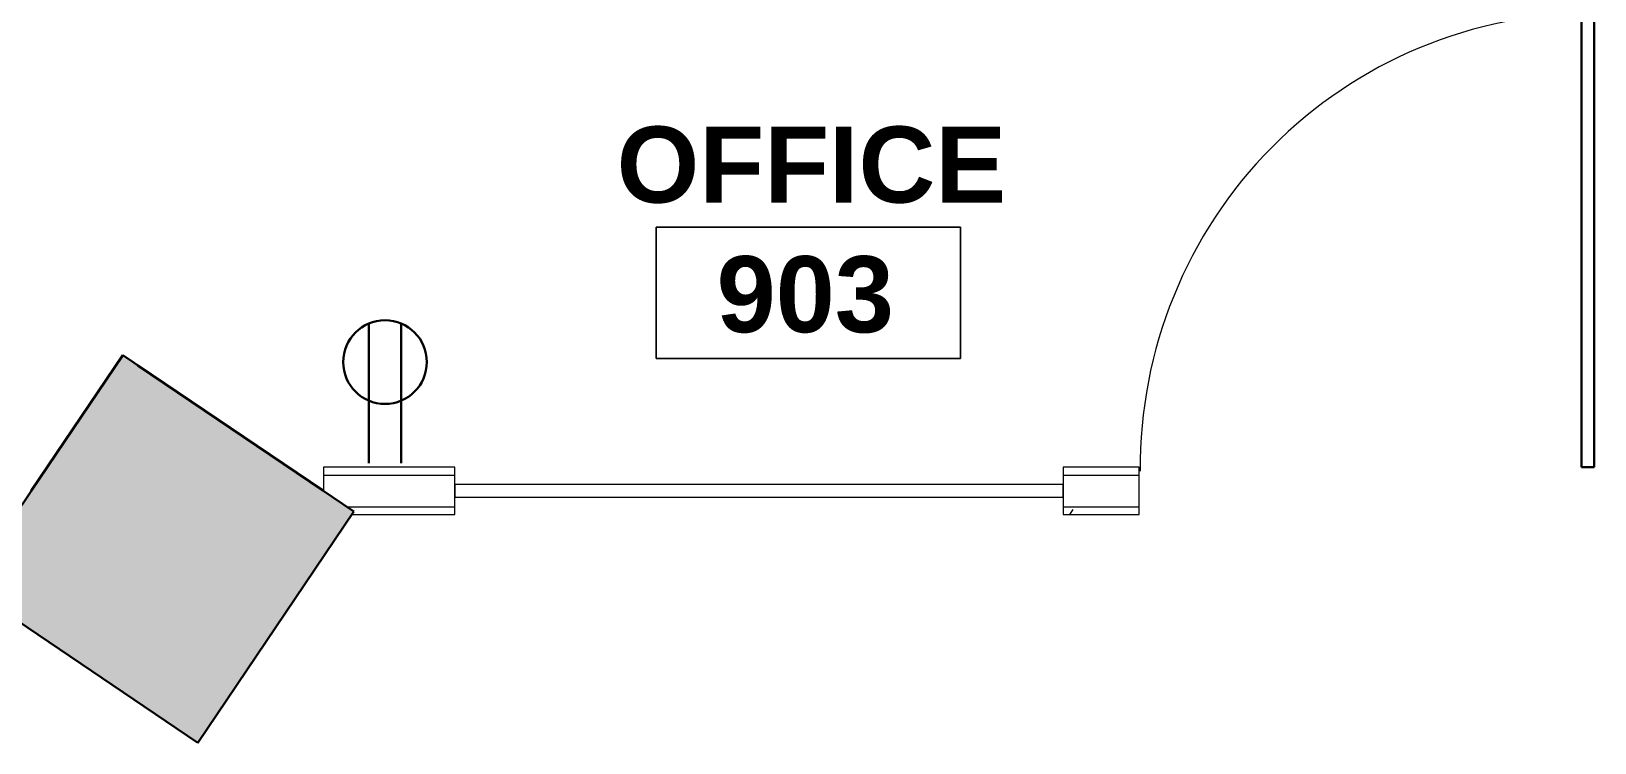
# Model space of a CAD drawing. Header units: inches. Extents: x -285 to 3116, y -17387 to -14851.
# Drawn here: x 1297 to 1420.4, y -15605.7 to -15549.6 of the extents above; entities that cross this region are included whole.
import ezdxf

# ---------------------------------------------------------------- set-up
doc = ezdxf.new("R2010")
doc.units = ezdxf.units.IN
doc.header["$MEASUREMENT"] = 0
for name, color, linetype, lineweight in [('A-Anno-Note', 90, 'Continuous', 60), ('A-AREA-IDEN', 2, 'Continuous', 9), ('A-COLS', 250, 'Continuous', 40), ('A-DOOR', 31, 'Continuous', 18), ('A-GLAZ-CURT', 52, 'Continuous', 9), ('A-WALL', 113, 'Continuous', 18), ('A-WALL-PATT', 111, 'Continuous', 18), ('Chevy Chase Pavilion_9th - 900 _ 910_dwg', 8, 'Continuous', 9), ('I-WALL', 2, 'Continuous', 18), ('S-COLS', 52, 'Continuous', 18)]:
    doc.layers.add(name, color=color, linetype=linetype, lineweight=lineweight)
doc.styles.add('Swis721 Lt BT_B', font='', dxfattribs={"height": 6})
doc.styles.get('Swis721 Lt BT_B').set_extended_font_data('Swis721 Lt BT', bold=True)

# ---------------------------------------------------------------- blocks, each defined once
blk = doc.blocks.new('Chevy Chase Pavilion_9th - 900 _ 910_dwg-4821032-FIRST FLOOR POWER _ SIGNAL')
at = {"layer": 'A-COLS'}
for p, q in [((1940.52, 2808.98), (1947.73, 2819.66)), ((1948.93, 2818.85), (1963.58, 2808.98))]:
    blk.add_line(p, q, dxfattribs=at)
blk = doc.blocks.new('Concrete-Rectangular-Column - 1_10_-4868861-FIRST FLOOR POWER _ SIGNAL')
at = {"layer": 'S-COLS', "lineweight": 9}
blk.add_hatch(color=7, dxfattribs=at).paths.add_polyline_path([(-11, -11), (11, -11), (11, 11), (-11, 11)], flags=0)
at = {"layer": 'S-COLS', "color": 8, "lineweight": 30}
for p, q in [((11, 11), (-11, 11)), ((-11, 11), (-11, -11)), ((11, -11), (11, 11)), ((-11, -11), (11, -11))]:
    blk.add_line(p, q, dxfattribs=at)
blk = doc.blocks.new('Single Glass Door - 36_ x 96_-5206905-FIRST FLOOR POWER _ SIGNAL')
at = {"layer": 'A-DOOR', "lineweight": 30}
for p, q in [((16.90625, 37.6875), (16.90625, 1.875)), ((17.90625, 37.6875), (16.90625, 37.6875)), ((17.90625, 1.875), (17.90625, 37.6875)), ((16.90625, 1.875), (17.90625, 1.875))]:
    blk.add_line(p, q, dxfattribs=at)
at = {"layer": 'A-DOOR', "lineweight": 9}
blk.add_arc((17.90625, 1.875), 35.8125, 90, 180.5, dxfattribs=at)
blk = doc.blocks.new('System Panel - Glazed-5128107-FIRST FLOOR POWER _ SIGNAL')
at = {"layer": 'A-GLAZ-CURT', "lineweight": 18}
for p, q in [((24, 1.75), (-24, 1.75)), ((-24, 1.75), (-24, 0.75)), ((24, 0.75), (24, 1.75)), ((-24, 0.75), (24, 0.75))]:
    blk.add_line(p, q, dxfattribs=at)
blk = doc.blocks.new('Room Tag - Room Name and Number-3379422-FIRST FLOOR POWER _ SIGNAL')
at = {"layer": 'A-AREA-IDEN'}
for p, q in [((-0.1881, -0.1636), (-0.1881, -0.0018)), ((-0.1881, -0.0018), (0.1869, -0.0018)), ((0.1869, -0.0018), (-0.1881, -0.0018)), ((-0.1881, -0.0018), (-0.1881, -0.1636)), ((0.1869, -0.0018), (0.1869, -0.1636)), ((0.1869, -0.1636), (0.1869, -0.0018)), ((0.1869, -0.1636), (-0.1881, -0.1636)), ((-0.1881, -0.1636), (0.1869, -0.1636))]:
    blk.add_line(p, q, dxfattribs=at)

msp = doc.modelspace()

# ---------------------------------------------------------------- hatches: boundary and pattern name
at = {"layer": 'A-WALL-PATT', "lineweight": 9}
h = msp.add_hatch(dxfattribs=at)
h.set_pattern_fill('FP_1', color=256, style=0, pattern_type=2)
h.set_pattern_definition([(0, (0, 0), (20.48, 5.12), [0.845, -14.515, 0.845, -14.515, -81.92]), (0, (0, 0), (20.48, 5.12), [-30.72, 0.845, -29.875, 0.845, -14.515, -35.84]), (0, (0, 0), (20.48, 5.12), [-76.8, 0.845, -9.395, 0.845, -24.755]), (120, (7.68, 2.56), (-14.67405, 15.1762003), [0.845, -14.515, 0.845, -14.515, -81.92]), (120, (7.68, 2.56), (-14.67405, 15.1762003), [-30.72, 0.845, -29.875, 0.845, -14.515, -35.84]), (120, (7.68, 2.56), (-14.67405, 15.1762003), [-76.8, 0.845, -9.395, 0.845, -24.755]), (240, (10.24, 12.8), (-5.80595, -20.2962003), [0.845, -14.515, 0.845, -14.515, -81.92]), (240, (10.24, 12.8), (-5.80595, -20.2962003), [-30.72, 0.845, -29.875, 0.845, -14.515, -35.84]), (240, (10.24, 12.8), (-5.80595, -20.2962003), [-76.8, 0.845, -9.395, 0.845, -24.755])])
h.paths.add_polyline_path([(1428.45, -15587.7), (1428.45, -15587.08), (1420.45, -15587.08), (1420.45, -15587.7), (1428.14, -15587.7)], flags=0)
h.paths.add_polyline_path([(1378.45, -15587.7), (1384.45, -15587.7), (1384.45, -15587.08), (1378.45, -15587.08)], flags=0)
h.paths.add_polyline_path([(1322.49, -15587.7), (1330.45, -15587.7), (1330.45, -15587.08), (1321.95, -15587.08), (1322.49, -15587.44), (1322.31, -15587.7)], flags=0)

# ---------------------------------------------------------------- linework, layer by layer
at = {"layer": 'A-Anno-Note', "lineweight": 30}
for p, q in [((1323.67, -15583.64), (1323.67, -15572.63)), ((1326.23, -15583.64), (1326.23, -15572.63))]:
    msp.add_line(p, q, dxfattribs=at)
msp.add_circle((1324.95, -15575.67), 3.3, dxfattribs=at)
at = {"layer": 'A-WALL'}
for p, q in [((1320.1, -15584.58), (1330.45, -15584.58)), ((1378.45, -15584.58), (1384.45, -15584.58)), ((1321.95, -15587.08), (1330.45, -15587.08)), ((1378.45, -15587.08), (1384.45, -15587.08))]:
    msp.add_line(p, q, dxfattribs=at)
at = {"layer": 'I-WALL'}
for p, q in [((1330.45, -15583.95), (1320.1, -15583.95)), ((1320.1, -15583.95), (1320.1, -15585.83)), ((1330.45, -15587.7), (1330.45, -15583.95)), ((1384.45, -15583.95), (1378.45, -15583.95)), ((1378.45, -15583.95), (1378.45, -15587.7)), ((1384.45, -15587.7), (1384.45, -15583.95)), ((1322.31, -15587.7), (1330.45, -15587.7)), ((1378.45, -15587.7), (1384.45, -15587.7))]:
    msp.add_line(p, q, dxfattribs=at)

# ---------------------------------------------------------------- block references
at = {"layer": 'A-AREA-IDEN', "xscale": 63.99999999999997, "yscale": 63.99999999999997, "zscale": 63.99999999999997}
msp.add_blockref('Room Tag - Room Name and Number-3379422-FIRST FLOOR POWER _ SIGNAL', (1358.39, -15564.92), dxfattribs=at)
at = {"layer": 'A-DOOR'}
msp.add_blockref('Single Glass Door - 36_ x 96_-5206905-FIRST FLOOR POWER _ SIGNAL', (1402.45, -15585.83), dxfattribs=at)
at = {"layer": 'A-GLAZ-CURT', "rotation": 180}
msp.add_blockref('System Panel - Glazed-5128107-FIRST FLOOR POWER _ SIGNAL', (1354.45, -15584.58), dxfattribs=at)
at = {"layer": 'Chevy Chase Pavilion_9th - 900 _ 910_dwg', "color": 10, "lineweight": 30}
msp.add_blockref('Chevy Chase Pavilion_9th - 900 _ 910_dwg-4821032-FIRST FLOOR POWER _ SIGNAL', (-643.48, -18394.8), dxfattribs=at)
at = {"layer": 'S-COLS', "lineweight": 9, "rotation": 55.99677452555961}
msp.add_blockref('Concrete-Rectangular-Column - 1_10_-4868861-FIRST FLOOR POWER _ SIGNAL', (1307.22, -15590.41), dxfattribs=at)

# ---------------------------------------------------------------- texts
at = {"layer": 'A-AREA-IDEN', "char_height": 6, "attachment_point": 1, "style": 'Swis721 Lt BT_B'}
for s, insert, width in [('OFFICE', (1343.23, -15557.1), 36.562), ('903', (1351.12, -15567.32), 16.968)]:
    msp.add_mtext(s, dxfattribs=dict(at, insert=insert, width=width))

doc.saveas('drawing.dxf')
